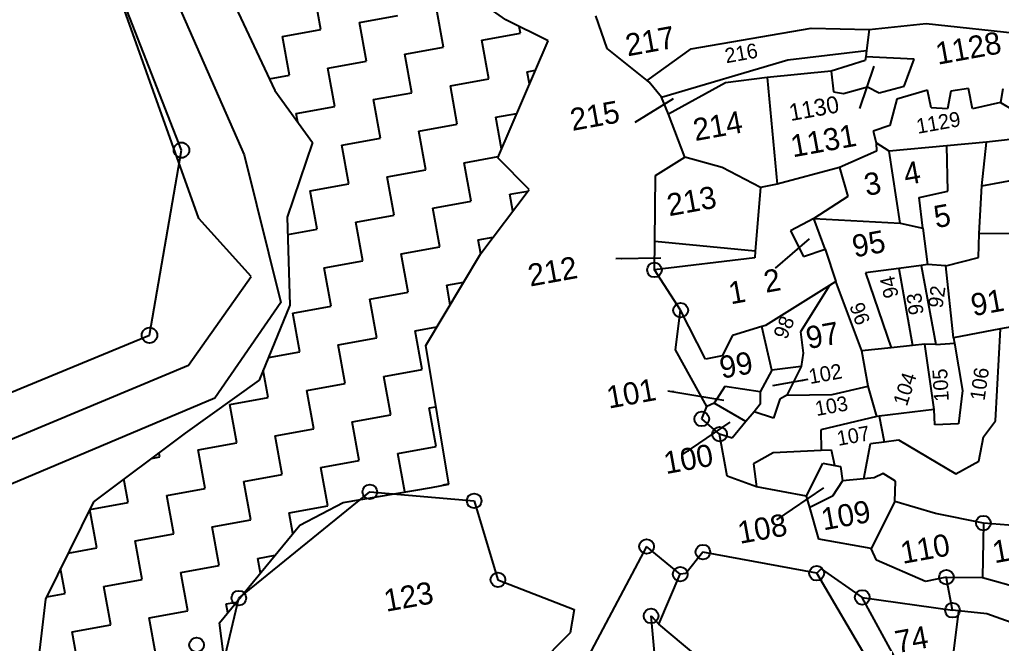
# Model space of a CAD drawing. Header units: metres. Extents: x 305262 to 307111, y 1940505 to 1944566.
# Drawn here: x 305998.4 to 306390.1, y 1941591.3 to 1941840 of the extents above; entities that cross this region are included whole.
import ezdxf

# ---------------------------------------------------------------- set-up
doc = ezdxf.new("R2010")
doc.units = ezdxf.units.M
doc.header["$MEASUREMENT"] = 0
for name, color, linetype in [('POLY_HATCH', 12, 'Continuous'), ('POLY_PARCEL', 6, 'Continuous'), ('POLY_WATER', 4, 'Continuous'), ('TEXT_PARCEL', 7, 'Continuous')]:
    doc.layers.add(name, color=color, linetype=linetype)
doc.styles.get("Standard").update_dxf_attribs({"font": 'simplex.shx'})
doc.styles.add('TEXT_MAP', font='')
doc.styles.get('TEXT_MAP').set_extended_font_data('Kruti Dev 050')
doc.dimstyles.get("Standard").update_dxf_attribs({"dimtxt": 0.18, "dimasz": 0.18, "dimexe": 0.18, "dimexo": 0.0625, "dimgap": 0.09, "dimtad": 0, "dimtih": 1, "dimtoh": 1, "dimdec": 4, "dimzin": 0, "dimdsep": 46, "dimtxsty": 'Standard', "dimcen": 0.09, "dimadec": 0, "dimazin": 0, "dimtfac": 1, "dimtdec": 4, "dimtofl": 0, "dimtmove": 0, "dimatfit": 3, "dimfxl": 1, "dimtolj": 1, "dimtzin": 0, "dimarcsym": 0})

msp = doc.modelspace()

# ---------------------------------------------------------------- linework, layer by layer
for centre, radius in [((306062.94, 1941787.92), 3.07), ((306251.66, 1941740.16), 2.93), ((306262.12, 1941724.11), 2.93), ((306050.18, 1941714.11), 3.07), ((306270.53, 1941680.75), 2.93), ((306277.66, 1941674.69), 2.93), ((306138.1, 1941651.69), 2.93), ((306179.73, 1941648.12), 2.93), ((306382.92, 1941639.27), 2.93), ((306248.54, 1941629.91), 2.93), ((306270.99, 1941627.7), 2.93), ((306261.95, 1941618.88), 2.93), ((306316.39, 1941619.24), 2.93), ((306368.18, 1941617.69), 2.93), ((306189.23, 1941616.63), 2.93), ((306085.83, 1941609.35), 2.93), ((306334.59, 1941609.62), 2.93), ((306250.3, 1941602.22), 2.93), ((306370.58, 1941604.48), 2.93), ((306068.99, 1941590.68), 2.93)]:
    msp.add_circle(centre, radius)
at = {"layer": 'POLY_HATCH'}
for p, q in [((306192.35, 1941839.88), (306167.66, 1941857.5)), ((306081.84, 1941850.85), (306100.22, 1941811.69)), ((306209.2, 1941831.47), (306192.35, 1941839.88)), ((306189.14, 1941784.9), (306209.2, 1941831.47)), ((306100.22, 1941811.69), (306115.25, 1941791.04)), ((306115.25, 1941791.04), (306105.14, 1941761.16)), ((306201.64, 1941772.3), (306189.14, 1941784.9)), ((306182.45, 1941746.72), (306201.64, 1941772.3)), ((306105.14, 1941761.16), (306106.19, 1941726.07)), ((306160.39, 1941709.99), (306182.45, 1941746.72)), ((306106.19, 1941726.07), (306093.94, 1941696.23)), ((306169.57, 1941654.71), (306160.39, 1941709.99)), ((306093.94, 1941696.23), (306064.36, 1941675.13)), ((306064.36, 1941675.13), (306027.85, 1941647.68)), ((306127.47, 1941647.49), (306162.77, 1941653.47)), ((306162.77, 1941653.47), (306169.57, 1941654.71)), ((306027.85, 1941647.68), (306008.71, 1941608.94)), ((306110.18, 1941638.4), (306127.47, 1941647.49)), ((306078.1, 1941599.43), (306110.18, 1941638.4)), ((306008.71, 1941608.94), (306000.88, 1941544.19)), ((306085.75, 1941540.9), (306078.1, 1941599.43))]:
    msp.add_line(p, q, dxfattribs=at)
at = {"layer": 'POLY_HATCH', "linetype": 'Continuous'}
for p, q in [((306118.56, 1941835.99), (306115.77, 1941851.35)), ((306167.43, 1941828.99), (306164.64, 1941844.36)), ((306133.92, 1941838.78), (306149.28, 1941841.57)), ((306103.2, 1941833.2), (306118.56, 1941835.99)), ((306136.71, 1941823.42), (306133.92, 1941838.78)), ((306198.16, 1941834.57), (306197.67, 1941837.22)), ((306105.99, 1941817.84), (306103.2, 1941833.2)), ((306182.79, 1941831.78), (306198.16, 1941834.57)), ((306185.58, 1941816.42), (306182.79, 1941831.78)), ((306152.07, 1941826.21), (306167.43, 1941828.99)), ((306121.35, 1941820.63), (306136.71, 1941823.42)), ((306154.86, 1941810.84), (306152.07, 1941826.21)), ((306124.14, 1941805.27), (306121.35, 1941820.63)), ((306200.94, 1941819.21), (306204.17, 1941819.79)), ((306098.01, 1941816.4), (306105.99, 1941817.84)), ((306170.22, 1941813.63), (306185.58, 1941816.42)), ((306201.83, 1941814.35), (306200.94, 1941819.21)), ((306173.01, 1941798.27), (306170.22, 1941813.63)), ((306139.5, 1941808.06), (306154.86, 1941810.84)), ((306142.29, 1941792.69), (306139.5, 1941808.06)), ((306108.77, 1941802.48), (306124.14, 1941805.27)), ((306109.39, 1941799.09), (306108.77, 1941802.48)), ((306188.37, 1941801.06), (306196.75, 1941802.58)), ((306190.66, 1941788.44), (306188.37, 1941801.06)), ((306157.65, 1941795.48), (306173.01, 1941798.27)), ((306126.92, 1941789.91), (306142.29, 1941792.69)), ((306160.44, 1941780.12), (306157.65, 1941795.48)), ((306129.71, 1941774.55), (306126.92, 1941789.91)), ((306175.8, 1941782.91), (306189.34, 1941785.37)), ((306178.59, 1941767.55), (306175.8, 1941782.91)), ((306145.07, 1941777.33), (306160.44, 1941780.12)), ((306147.86, 1941761.97), (306145.07, 1941777.33)), ((306114.35, 1941771.76), (306129.71, 1941774.55)), ((306117.14, 1941756.4), (306114.35, 1941771.76)), ((306193.95, 1941770.34), (306201.15, 1941771.64)), ((306195.16, 1941763.66), (306193.95, 1941770.34)), ((306163.22, 1941764.76), (306178.59, 1941767.55)), ((306166.01, 1941749.4), (306163.22, 1941764.76)), ((306132.5, 1941759.18), (306147.86, 1941761.97)), ((306135.29, 1941743.82), (306132.5, 1941759.18)), ((306105.35, 1941754.25), (306117.14, 1941756.4)), ((306181.37, 1941752.19), (306187.37, 1941753.27)), ((306150.65, 1941746.61), (306166.01, 1941749.4)), ((306182.39, 1941746.61), (306181.37, 1941752.19)), ((306153.44, 1941731.25), (306150.65, 1941746.61)), ((306119.93, 1941741.03), (306135.29, 1941743.82)), ((306122.71, 1941725.67), (306119.93, 1941741.03)), ((306168.8, 1941734.04), (306175.57, 1941735.27)), ((306170.2, 1941726.32), (306168.8, 1941734.04)), ((306138.08, 1941728.46), (306153.44, 1941731.25)), ((306107.35, 1941722.88), (306122.71, 1941725.67)), ((306140.86, 1941713.1), (306138.08, 1941728.46)), ((306110.14, 1941707.52), (306107.35, 1941722.88)), ((306156.23, 1941715.89), (306164.88, 1941717.46)), ((306159.01, 1941700.52), (306156.23, 1941715.89)), ((306125.5, 1941710.31), (306140.86, 1941713.1)), ((306128.29, 1941694.95), (306125.5, 1941710.31)), ((306097.65, 1941705.25), (306110.14, 1941707.52)), ((306097.57, 1941689.37), (306095.59, 1941700.25)), ((306143.65, 1941697.74), (306159.01, 1941700.52)), ((306112.93, 1941692.16), (306128.29, 1941694.95)), ((306146.44, 1941682.37), (306143.65, 1941697.74)), ((306115.72, 1941676.8), (306112.93, 1941692.16)), ((306082.21, 1941686.58), (306097.57, 1941689.37)), ((306084.99, 1941671.22), (306082.21, 1941686.58)), ((306161.8, 1941685.16), (306164.43, 1941685.64)), ((306164.59, 1941669.8), (306161.8, 1941685.16)), ((306131.08, 1941679.59), (306146.44, 1941682.37)), ((306133.87, 1941664.22), (306131.08, 1941679.59)), ((306100.36, 1941674.01), (306115.72, 1941676.8)), ((306069.63, 1941668.43), (306084.99, 1941671.22)), ((306103.14, 1941658.65), (306100.36, 1941674.01)), ((306054.27, 1941665.65), (306053.97, 1941667.32)), ((306072.42, 1941653.07), (306069.63, 1941668.43)), ((306149.23, 1941667.01), (306164.59, 1941669.8)), ((306152.02, 1941651.65), (306149.23, 1941667.01)), ((306050.94, 1941665.04), (306054.27, 1941665.65)), ((306118.51, 1941661.44), (306133.87, 1941664.22)), ((306121.29, 1941646.07), (306118.51, 1941661.44)), ((306041.7, 1941647.5), (306040, 1941656.82)), ((306087.78, 1941655.86), (306103.14, 1941658.65)), ((306090.57, 1941640.5), (306087.78, 1941655.86)), ((306057.06, 1941650.28), (306072.42, 1941653.07)), ((306151.89, 1941651.63), (306152.02, 1941651.65)), ((306167.38, 1941654.44), (306169.55, 1941654.83)), ((306167.4, 1941654.31), (306167.38, 1941654.44)), ((306026.39, 1941644.72), (306041.7, 1941647.5)), ((306059.85, 1941634.92), (306057.06, 1941650.28)), ((306029.12, 1941629.35), (306026.35, 1941644.64)), ((306105.93, 1941643.29), (306121.29, 1941646.07)), ((306107.43, 1941635.05), (306105.93, 1941643.29)), ((306075.21, 1941637.71), (306090.57, 1941640.5)), ((306078, 1941622.35), (306075.21, 1941637.71)), ((306044.49, 1941632.13), (306059.85, 1941634.92)), ((306047.27, 1941616.77), (306044.49, 1941632.13)), ((306017.77, 1941627.29), (306029.12, 1941629.35)), ((306093.36, 1941625.14), (306100.3, 1941626.4)), ((306094.43, 1941619.26), (306093.36, 1941625.14)), ((306016.55, 1941611.2), (306014.74, 1941621.15)), ((306062.63, 1941619.56), (306078, 1941622.35)), ((306031.91, 1941613.98), (306047.27, 1941616.77)), ((306065.42, 1941604.2), (306062.63, 1941619.56)), ((306034.7, 1941598.62), (306031.91, 1941613.98)), ((306009.16, 1941609.86), (306016.55, 1941611.2)), ((306050.06, 1941601.41), (306065.42, 1941604.2)), ((306080.78, 1941606.99), (306084.94, 1941607.74)), ((306081.42, 1941603.47), (306080.78, 1941606.99)), ((306052.85, 1941586.05), (306050.06, 1941601.41)), ((306019.34, 1941595.83), (306034.7, 1941598.62)), ((306022.13, 1941580.47), (306019.34, 1941595.83))]:
    msp.add_line(p, q, dxfattribs=at)
at = {"layer": 'POLY_PARCEL'}
for p, q in [((306062.94, 1941787.92), (306017.25, 1941905.51)), ((306232.84, 1941828.49), (306228.24, 1941841.47)), ((306266.32, 1941828.28), (306314.16, 1941836.6)), ((306314.16, 1941836.6), (306337.37, 1941835.97)), ((306337.37, 1941835.97), (306336.28, 1941827.72)), ((306337.37, 1941835.97), (306360.11, 1941838.48)), ((306360.11, 1941838.48), (306402.84, 1941833.85)), ((306248.73, 1941815.69), (306232.84, 1941828.49)), ((306248.73, 1941815.69), (306266.32, 1941828.28)), ((306304.86, 1941823.96), (306336.28, 1941827.72)), ((306336.28, 1941827.72), (306335.95, 1941825.17)), ((306254.52, 1941809.08), (306304.86, 1941823.96)), ((306335.75, 1941823.64), (306322.22, 1941819.4)), ((306335.95, 1941825.17), (306335.75, 1941823.64)), ((306355.34, 1941824.23), (306335.95, 1941825.17)), ((306351.27, 1941813.42), (306355.34, 1941824.23)), ((306249.58, 1941815.01), (306248.73, 1941815.69)), ((306296.61, 1941816.9), (306280, 1941814.78)), ((306322.22, 1941819.4), (306296.61, 1941816.9)), ((306296.61, 1941816.9), (306300.64, 1941774.37)), ((306322.22, 1941819.4), (306323.06, 1941811.15)), ((306254.52, 1941809.08), (306249.58, 1941815.01)), ((306280, 1941814.78), (306257.29, 1941802.22)), ((306327.12, 1941810.57), (306336.62, 1941813.17)), ((306336.62, 1941813.17), (306341.34, 1941810.74)), ((306341.34, 1941810.74), (306351.27, 1941813.42)), ((306360.59, 1941811.84), (306348.37, 1941808.28)), ((306362.05, 1941804.8), (306360.59, 1941811.84)), ((306376.98, 1941812.5), (306369.92, 1941811.46)), ((306378.58, 1941804.39), (306376.98, 1941812.5)), ((306390.64, 1941812.42), (306389.76, 1941806.88)), ((306257.29, 1941802.22), (306254.52, 1941809.08)), ((306323.06, 1941811.15), (306327.12, 1941810.57)), ((306348.37, 1941808.28), (306345.58, 1941797.79)), ((306369.92, 1941811.46), (306368.64, 1941804.41)), ((306368.64, 1941804.41), (306362.05, 1941804.8)), ((306389.76, 1941806.88), (306378.58, 1941804.39)), ((306389.76, 1941806.88), (306402.75, 1941799.18)), ((306263.82, 1941785.1), (306257.29, 1941802.22)), ((306345.58, 1941797.79), (306338.99, 1941795.5)), ((306338.99, 1941795.5), (306340.08, 1941790.86)), ((306401.09, 1941792.96), (306384.16, 1941791.14)), ((306345.27, 1941787.49), (306340.08, 1941790.86)), ((306340.08, 1941790.86), (306340.24, 1941787.48)), ((306368.29, 1941789.65), (306345.27, 1941787.49)), ((306384.16, 1941791.14), (306368.29, 1941789.65)), ((306368.78, 1941771.64), (306368.29, 1941789.65)), ((306382.24, 1941773.71), (306384.16, 1941791.14)), ((306050.18, 1941714.11), (306062.94, 1941787.92)), ((306252.12, 1941777.77), (306263.82, 1941785.1)), ((306278.68, 1941780.97), (306263.82, 1941785.1)), ((306340.24, 1941787.48), (306325.5, 1941781.03)), ((306349.75, 1941758.79), (306345.27, 1941787.49)), ((306293.97, 1941772.98), (306278.68, 1941780.97)), ((306325.5, 1941781.03), (306300.64, 1941774.37)), ((306325.5, 1941781.03), (306328.78, 1941769.42)), ((306251.8, 1941751.53), (306252.12, 1941777.77)), ((306382.24, 1941773.71), (306414.27, 1941779.71)), ((306293.97, 1941772.98), (306291.86, 1941747.6)), ((306300.64, 1941774.37), (306293.97, 1941772.98)), ((306381.26, 1941754.74), (306382.24, 1941773.71)), ((306328.78, 1941769.42), (306315.26, 1941760.68)), ((306357.31, 1941769), (306368.78, 1941771.64)), ((306358.76, 1941756.86), (306357.31, 1941769)), ((306315.26, 1941760.68), (306306, 1941755.77)), ((306319.74, 1941748.39), (306315.26, 1941760.68)), ((306315.26, 1941760.68), (306349.75, 1941758.79)), ((306349.75, 1941758.79), (306358.76, 1941756.86)), ((306358.76, 1941756.86), (306360.64, 1941742.35)), ((306306, 1941755.77), (306311.17, 1941745.58)), ((306380.94, 1941745.09), (306381.26, 1941754.74)), ((306403.52, 1941754.45), (306381.26, 1941754.74)), ((306251.66, 1941740.16), (306251.8, 1941751.53)), ((306291.86, 1941747.6), (306251.8, 1941751.53)), ((306291.86, 1941747.6), (306291.65, 1941745.04)), ((306311.17, 1941745.58), (306319.74, 1941748.39)), ((306319.74, 1941748.39), (306324.05, 1941735.53)), ((306367.99, 1941741.8), (306380.94, 1941745.09)), ((306291.65, 1941745.04), (306251.66, 1941740.16)), ((306358.07, 1941742), (306349.16, 1941740.79)), ((306360.64, 1941742.35), (306358.07, 1941742)), ((306358.07, 1941742), (306363.98, 1941710.45)), ((306367.99, 1941741.8), (306360.64, 1941742.35)), ((306371.04, 1941713.04), (306367.99, 1941741.8)), ((306262.12, 1941724.11), (306251.66, 1941740.16)), ((306349.16, 1941740.79), (306335.85, 1941738.98)), ((306335.85, 1941738.98), (306346.09, 1941709.14)), ((306349.16, 1941740.79), (306354.57, 1941710.05)), ((306321.55, 1941733.97), (306295.95, 1941718.04)), ((306321.55, 1941733.97), (306309.91, 1941715.48)), ((306324.05, 1941735.53), (306321.55, 1941733.97)), ((306334.43, 1941707.9), (306324.05, 1941735.53)), ((306260.05, 1941708.29), (306262.12, 1941724.11)), ((306272.06, 1941704.55), (306262.12, 1941724.11)), ((306295.95, 1941718.04), (306294.57, 1941717.62)), ((306403.8, 1941719.18), (306389.77, 1941716.63)), ((305937.58, 1941667.73), (306050.18, 1941714.11)), ((306282.74, 1941714.03), (306278.73, 1941705.94)), ((306294.57, 1941717.62), (306282.74, 1941714.03)), ((306298.46, 1941700.24), (306294.57, 1941717.62)), ((306309.91, 1941715.48), (306310.97, 1941707.02)), ((306389.77, 1941716.63), (306371.04, 1941713.04)), ((306387.77, 1941679.99), (306389.77, 1941716.63)), ((306354.57, 1941710.05), (306346.09, 1941709.14)), ((306359.54, 1941710.58), (306354.57, 1941710.05)), ((306363.98, 1941710.45), (306359.54, 1941710.58)), ((306363.23, 1941684.56), (306359.54, 1941710.58)), ((306363.98, 1941710.45), (306371.38, 1941711.03)), ((306371.04, 1941713.04), (306371.38, 1941711.03)), ((306371.38, 1941711.03), (306374.57, 1941692.07)), ((306272.58, 1941685.79), (306260.05, 1941708.29)), ((306278.73, 1941705.94), (306272.06, 1941704.55)), ((306310.97, 1941707.02), (306310.16, 1941701.62)), ((306346.09, 1941709.14), (306334.43, 1941707.9)), ((306336.88, 1941693.87), (306334.43, 1941707.9)), ((306298.46, 1941700.24), (306293.88, 1941691.56)), ((306310.16, 1941701.62), (306298.46, 1941700.24)), ((306310.16, 1941701.62), (306304.42, 1941690.24)), ((306279.8, 1941693.66), (306275.54, 1941687.06)), ((306293.88, 1941691.56), (306279.8, 1941693.66)), ((306293.88, 1941691.56), (306293.88, 1941686.63)), ((306304.42, 1941690.24), (306301.7, 1941688.62)), ((306304.42, 1941690.24), (306322.62, 1941690.53)), ((306322.62, 1941690.53), (306336.88, 1941693.87)), ((306340.41, 1941681.69), (306336.88, 1941693.87)), ((306374.57, 1941692.07), (306372.93, 1941678.8)), ((306275.54, 1941687.06), (306272.58, 1941685.79)), ((306288.16, 1941679.74), (306275.54, 1941687.06)), ((306293.88, 1941686.63), (306291.41, 1941683.66)), ((306301.7, 1941688.62), (306299.22, 1941681.03)), ((306270.53, 1941680.75), (306272.58, 1941685.79)), ((306291.41, 1941683.66), (306288.16, 1941679.74)), ((306299.22, 1941681.03), (306291.41, 1941683.66)), ((306363.23, 1941684.56), (306341.31, 1941681.9)), ((306363.5, 1941678.41), (306363.23, 1941684.56)), ((306277.66, 1941674.69), (306270.53, 1941680.75)), ((306288.16, 1941679.74), (306282.68, 1941673.14)), ((306340.41, 1941681.69), (306318.04, 1941676.36)), ((306341.31, 1941681.9), (306340.41, 1941681.69)), ((306341.31, 1941681.9), (306343.37, 1941671.66)), ((306372.93, 1941678.8), (306363.5, 1941678.41)), ((306382.99, 1941673.68), (306387.77, 1941679.99)), ((306282.68, 1941673.14), (306277.66, 1941674.69)), ((306280.68, 1941658), (306277.66, 1941674.69)), ((306318.04, 1941676.36), (306318.23, 1941668.12)), ((306335.17, 1941656.92), (306337.85, 1941670.93)), ((306337.85, 1941670.93), (306343.37, 1941671.66)), ((306343.37, 1941671.66), (306349.06, 1941672.41)), ((306349.06, 1941672.41), (306371.93, 1941658.89)), ((306381.08, 1941663.94), (306382.99, 1941673.68)), ((306298.99, 1941667.26), (306291.23, 1941662.85)), ((306318.23, 1941668.12), (306298.99, 1941667.26)), ((306322.33, 1941668.31), (306318.23, 1941668.12)), ((306323.67, 1941662.23), (306322.33, 1941668.31)), ((306291.23, 1941662.85), (306292.44, 1941653.67)), ((306312.35, 1941649.93), (306318.84, 1941663.16)), ((306318.84, 1941663.16), (306323.67, 1941662.23)), ((306371.93, 1941658.89), (306381.08, 1941663.94)), ((306323.67, 1941662.23), (306325.86, 1941661.8)), ((306325.86, 1941661.8), (306326.7, 1941656.13)), ((306342.92, 1941659.07), (306339.38, 1941657.31)), ((306347.8, 1941656.01), (306342.92, 1941659.07)), ((306292.44, 1941653.67), (306280.68, 1941658)), ((306326.7, 1941656.13), (306322.65, 1941649.95)), ((306335.17, 1941656.92), (306326.7, 1941656.13)), ((306339.38, 1941657.31), (306335.17, 1941656.92)), ((306347.58, 1941647.89), (306347.8, 1941656.01)), ((306085.83, 1941609.35), (306138.1, 1941651.69)), ((306138.1, 1941651.69), (306179.73, 1941648.12)), ((306312.35, 1941649.93), (306292.44, 1941653.67)), ((306179.73, 1941648.12), (306189.23, 1941616.63)), ((306313.63, 1941645.48), (306312.35, 1941649.93)), ((306322.65, 1941649.95), (306313.63, 1941645.48)), ((306347.58, 1941647.89), (306338.07, 1941629.1)), ((306363.78, 1941643.13), (306347.58, 1941647.89)), ((306317.25, 1941632.86), (306313.63, 1941645.48)), ((306382.92, 1941639.27), (306363.78, 1941643.13)), ((306382.92, 1941639.27), (306382.62, 1941617.61)), ((306412.55, 1941636.76), (306382.92, 1941639.27)), ((306338.07, 1941629.1), (306317.25, 1941632.86)), ((306248.54, 1941629.91), (306220.31, 1941577.02)), ((306261.95, 1941618.88), (306248.54, 1941629.91)), ((306270.99, 1941627.7), (306264.19, 1941619.1)), ((306316.39, 1941619.24), (306270.99, 1941627.7)), ((306340.25, 1941624.47), (306338.07, 1941629.1)), ((306359.77, 1941615.99), (306340.25, 1941624.47)), ((306316.39, 1941619.24), (306318.14, 1941621)), ((306318.14, 1941621), (306334.59, 1941609.62)), ((306189.23, 1941616.63), (306219.61, 1941604.73)), ((306253.41, 1941598.88), (306261.95, 1941618.88)), ((306264.19, 1941619.1), (306261.95, 1941618.88)), ((306337.13, 1941584.23), (306316.39, 1941619.24)), ((306368.18, 1941617.69), (306359.77, 1941615.99)), ((306368.18, 1941617.69), (306382.62, 1941617.61)), ((306368.39, 1941616.53), (306368.18, 1941617.69)), ((306370.58, 1941604.48), (306368.39, 1941616.53)), ((306382.62, 1941617.61), (306397.91, 1941613.35)), ((306079.32, 1941581.78), (306085.83, 1941609.35)), ((306351.67, 1941578.16), (306334.59, 1941609.62)), ((306334.59, 1941609.62), (306370.58, 1941604.48)), ((306219.61, 1941604.73), (306217.97, 1941595.45)), ((306373.01, 1941604.23), (306368.82, 1941571.31)), ((306373.01, 1941604.23), (306370.58, 1941604.48)), ((306384.23, 1941603.05), (306373.01, 1941604.23)), ((306256.76, 1941533.7), (306250.3, 1941602.22)), ((306250.3, 1941602.22), (306253.41, 1941598.88)), ((306417.95, 1941590.94), (306384.23, 1941603.05)), ((306327.5, 1941537.24), (306253.41, 1941598.88)), ((306217.97, 1941595.45), (306203.14, 1941580.56))]:
    msp.add_line(p, q, dxfattribs=at)
at = {"layer": 'POLY_WATER'}
for p, q in [((306047.02, 1941879.16), (306087.93, 1941786.05)), ((306069.88, 1941760.7), (306029.3, 1941874.58)), ((306087.93, 1941786.05), (306102.58, 1941727.13)), ((306090.74, 1941737.51), (306069.88, 1941760.7)), ((306065.77, 1941702.19), (306090.74, 1941737.51)), ((306102.58, 1941727.13), (306076.2, 1941689.1)), ((305957.21, 1941656.88), (306065.77, 1941702.19)), ((306076.2, 1941689.1), (305973.57, 1941645.68))]:
    msp.add_line(p, q, dxfattribs=at)

# ---------------------------------------------------------------- texts
at = {"layer": 'TEXT_PARCEL', "style": 'TEXT_MAP'}
for s, height, rotation, p in [('217', 8.851, 10.2872, (306240.96, 1941825.3)), ('1128', 8.851, 10.2872, (306364.73, 1941821.95)), ('216', 5.901, 10.2872, (306280.32, 1941822.55)), ('1130', 6.753, 10.2872, (306306.02, 1941799.5)), ('215', 8.851, 10.2872, (306218.92, 1941795.58)), ('214', 8.851, 10.2872, (306267.94, 1941791.52)), ('1129', 5.96, 10.2872, (306356.75, 1941794.42)), ('1131', 8.851, 10.2872, (306306.89, 1941785.03)), ('4', 8.85, 10.2872, (306351.94, 1941773.91)), ('3', 8.85, 10.2872, (306336.21, 1941769.65)), ('213', 8.851, 10.2872, (306257.53, 1941761.56)), ('5', 8.85, 10.2872, (306364, 1941756.8)), ('95', 8.851, 10.2872, (306331.45, 1941745.11)), ('212', 8.851, 10.2872, (306202.08, 1941733.51)), ('2', 8.85, 10.2872, (306296.13, 1941731.02)), ('94', 5.901, 103.0971, (306349.17, 1941729.69)), ('1', 8.85, 10.2872, (306282.1, 1941726.42)), ('92', 5.901, 81.6705, (306366.57, 1941724.7)), ('93', 5.901, 96.916, (306359.1, 1941722.59)), ('91', 8.851, 10.2872, (306378.81, 1941721.7)), ('96', 5.901, 109.7626, (306337.87, 1941719.59)), ('98', 5.901, 67.1261, (306304.31, 1941712.09)), ('97', 8.851, 10.2872, (306313.02, 1941708.6)), ('99', 8.851, 10.2872, (306278.53, 1941696.77)), ('102', 5.997, 10.2872, (306313.77, 1941694.65)), ('104', 5.901, 72.1599, (306352.36, 1941685.53)), ('105', 5.901, 93.1521, (306369.15, 1941687.83)), ('106', 5.901, 81.8279, (306383.36, 1941687.79)), ('101', 8.851, 10.2872, (306233.44, 1941684.85)), ('103', 5.901, 10.2872, (306316.32, 1941681.89)), ('107', 5.901, 10.2872, (306325.04, 1941670)), ('100', 8.851, 10.2872, (306256.24, 1941658.73)), ('109', 8.851, 10.2872, (306319.07, 1941636.28)), ('108', 8.851, 10.2872, (306285.76, 1941630.93)), ('110', 8.851, 10.2872, (306350.71, 1941622.94)), ('111', 8.851, 10.2872, (306387.37, 1941623.19)), ('123', 8.851, 10.2872, (306144.6, 1941603.85)), ('74', 8.851, 10.2872, (306348.53, 1941587.36))]:
    msp.add_text(s, height=height, rotation=rotation, dxfattribs=at).set_placement(p)

# ---------------------------------------------------------------- leaders
for points in [[(306333.56, 1941804.48), (306339.38, 1941821.47)], [(306243.95, 1941799.05), (306259.23, 1941808.49)], [(306299.92, 1941740.91), (306313.57, 1941752.59)], [(306236.19, 1941744.67), (306254.15, 1941744.94)], [(306312.82, 1941696.46), (306298.7, 1941693.9)], [(306257, 1941691.99), (306279.34, 1941688.27)], [(306263.14, 1941666.66), (306281.84, 1941679.44)], [(306300.55, 1941640.5), (306319.25, 1941653.27)]]:
    msp.add_leader(points, dimstyle='Standard', override={"dimtxt": 2.5, "dimasz": 2.5, "dimexe": 1.25, "dimexo": 0.625, "dimgap": 0.625, "dimtad": 1, "dimtih": 0, "dimtoh": 0, "dimzin": 8, "dimcen": 2.5, "dimtofl": 1})

doc.saveas('drawing.dxf')
